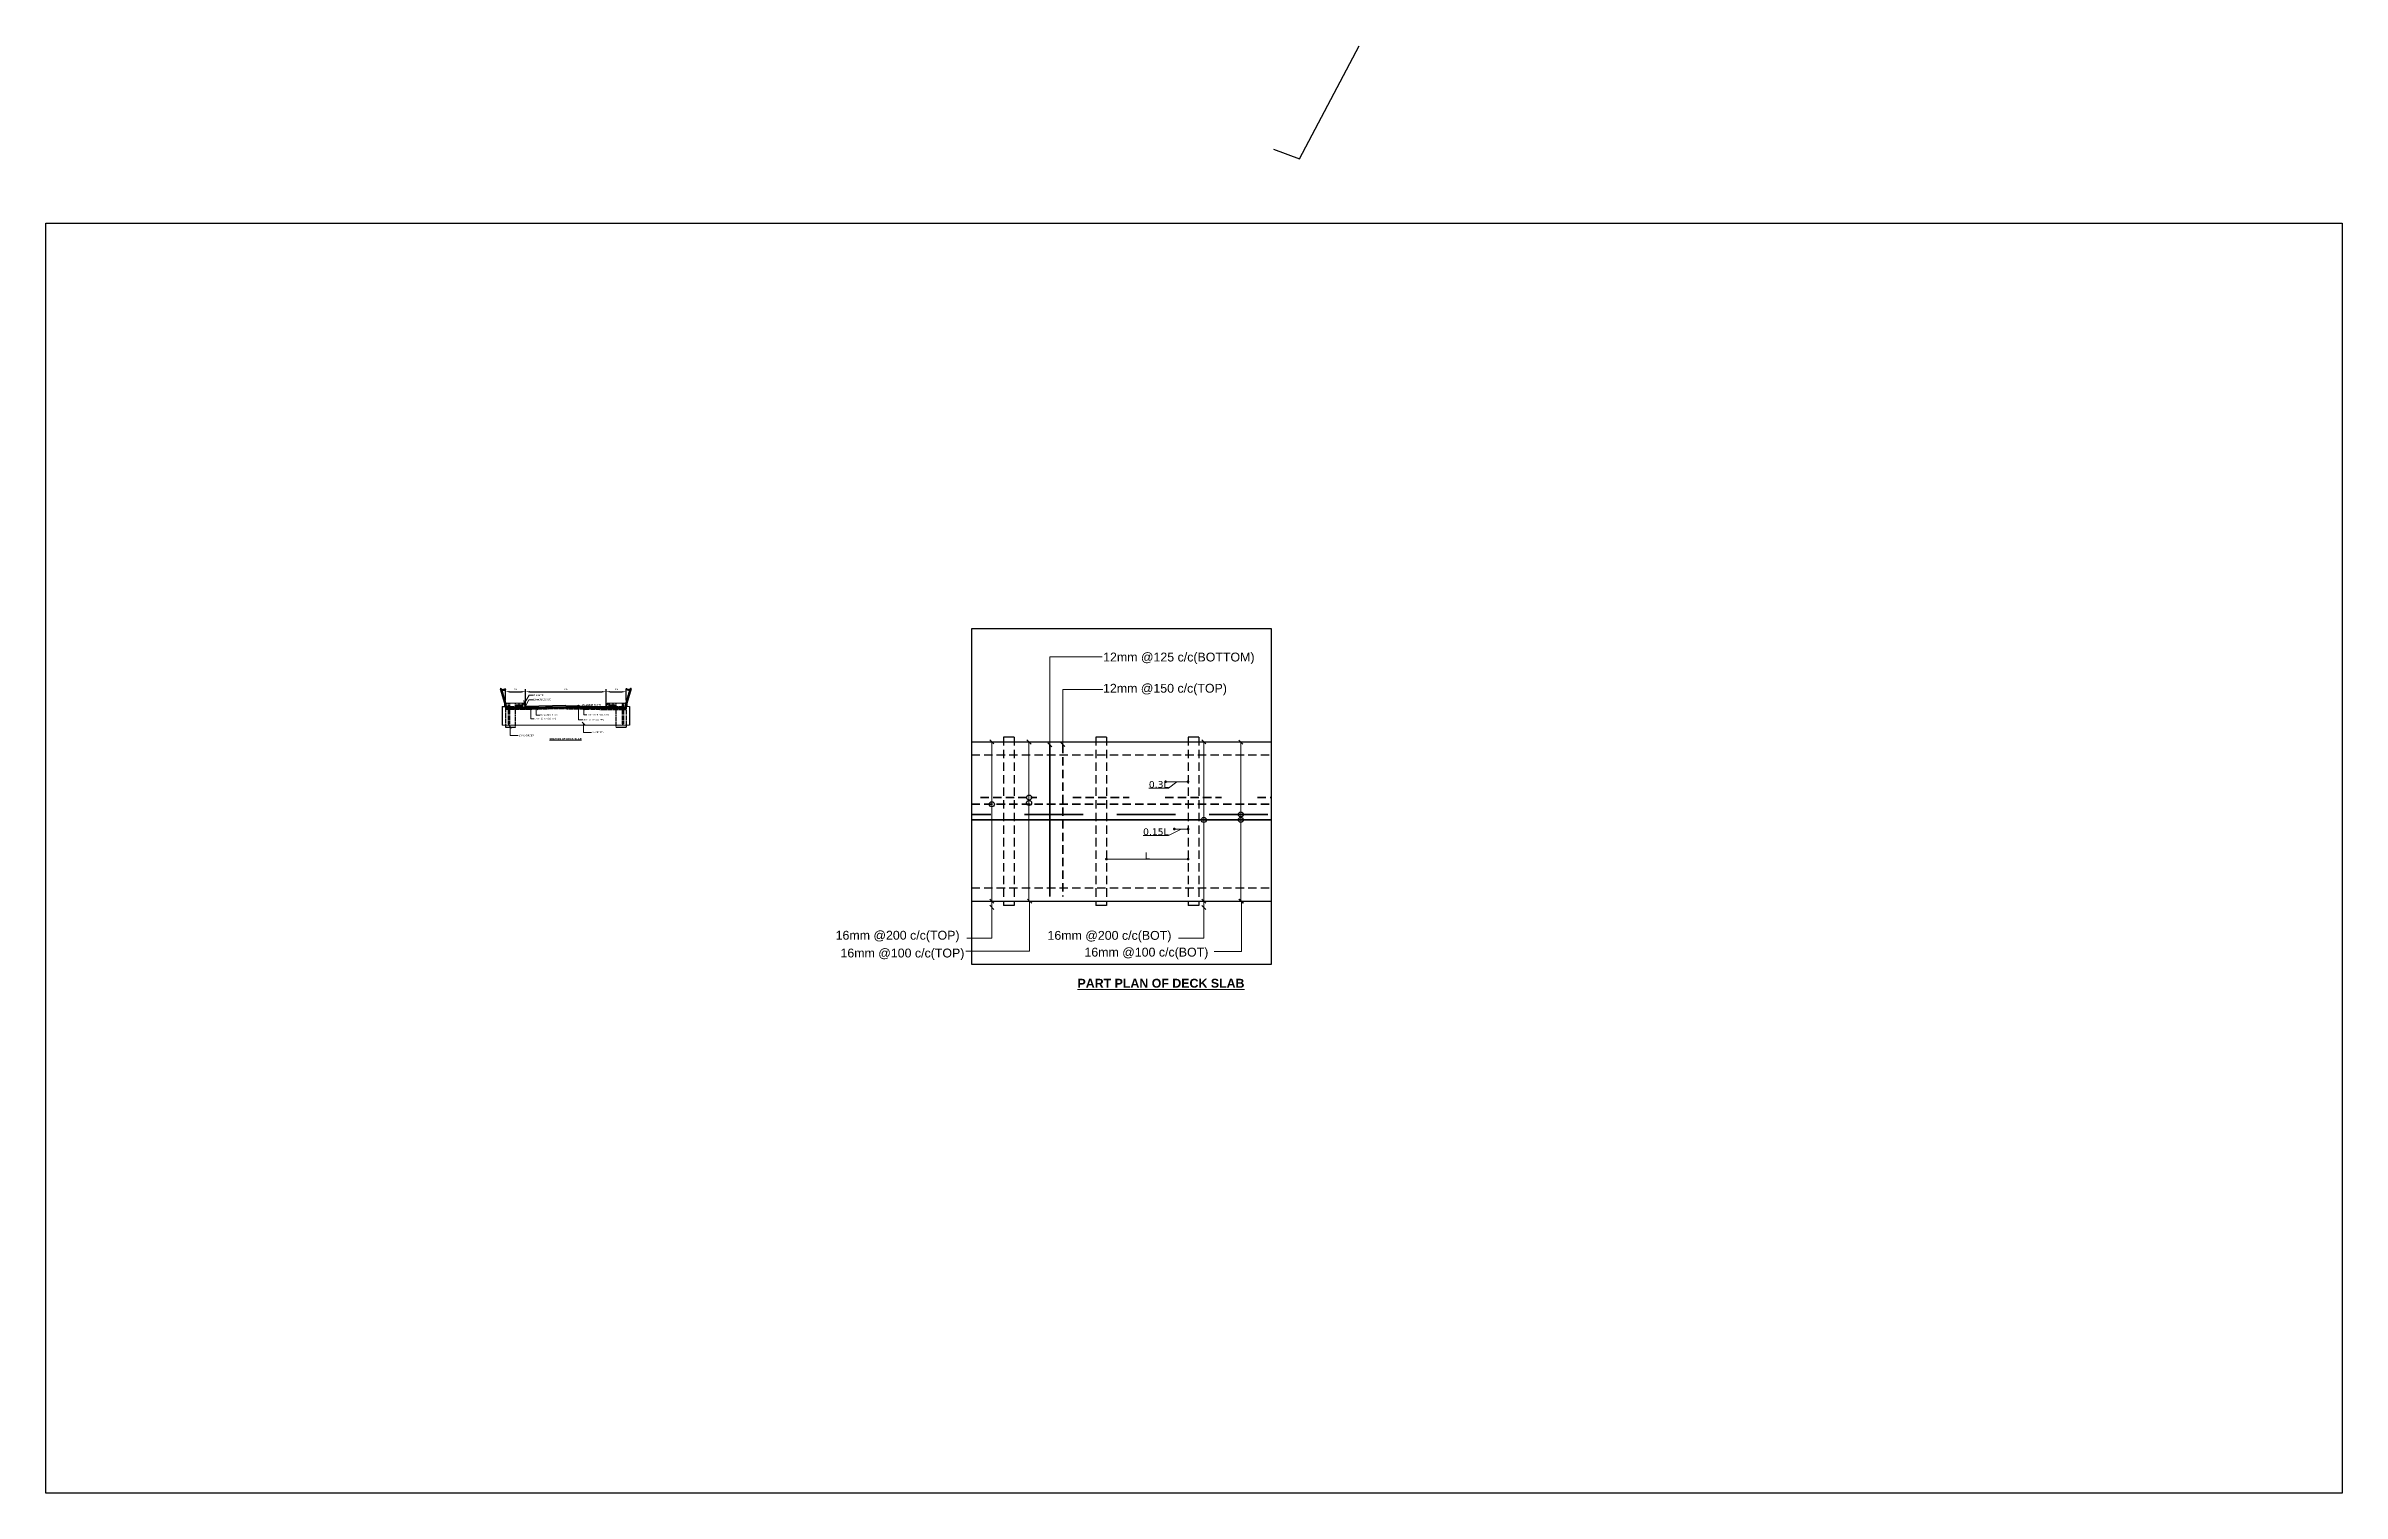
# Model space of a CAD drawing. Header units: millimetres. Extents: x 1231188 to 3899118, y -5478610 to -489530.
# Drawn here: x 3306625 to 3477769, y -3358281 to -3250489 of the extents above; entities that cross this region are included whole.
import ezdxf

# ---------------------------------------------------------------- set-up
doc = ezdxf.new("R2010")
doc.units = ezdxf.units.MM
doc.header["$LTSCALE"] = 25
doc.header["$MEASUREMENT"] = 0
doc.header["$PDMODE"] = 3
doc.linetypes.add('DASHED2', pattern=[0.375, 0.25, -0.125])
doc.linetypes.add('HIDDEN', pattern=[0.375, 0.25, -0.125])
doc.layers.get('0').update_dxf_attribs({"lineweight": 13})
doc.layers.get('Defpoints').update_dxf_attribs({"color": 230, "lineweight": 9})
for name, color, linetype, lineweight in [('DIM', 8, 'Continuous', 13), ('HAJ', 191, 'Continuous', 15), ('Outline', 191, 'Continuous', 40), ('Steel', 32, 'Continuous', 30), ('text', 7, 'Continuous', 18)]:
    doc.layers.add(name, color=color, linetype=linetype, lineweight=lineweight)
doc.styles.add('ARIAL', font='arial.ttf', dxfattribs={"height": 400})
doc.styles.get("Standard").update_dxf_attribs({"font": 'swissl.ttf'})
doc.styles.add('swis lt cn bt', font='verdana.ttf')
doc.dimstyles.new('dim-50', dxfattribs={"dimtxt": 200, "dimasz": 200, "dimexe": 20, "dimexo": 20, "dimgap": 0.09, "dimtad": 0, "dimdec": 0, "dimzin": 0, "dimdsep": 46, "dimtxsty": 'Standard', "dimcen": 0.09, "dimclrd": 5, "dimclrt": 5, "dimazin": 0, "dimtfac": 1, "dimtdec": 0, "dimtofl": 0, "dimtmove": 0, "dimatfit": 3, "dimfxl": 1, "dimtolj": 1, "dimtzin": 0, "dimarcsym": 0})
doc.dimstyles.new('meter', dxfattribs={"dimtxt": 150, "dimasz": 5, "dimexe": 3, "dimexo": 4, "dimgap": 1, "dimtad": 1, "dimdec": 0, "dimzin": 0, "dimdsep": 46, "dimtxsty": 'swis lt cn bt', "dimblk": 'OBLIQUE', "dimcen": 3, "dimdle": 3, "dimclrd": 8, "dimclre": 8, "dimclrt": 7, "dimadec": 0, "dimazin": 0, "dimtfac": 1, "dimtdec": 0, "dimtofl": 0, "dimtmove": 1, "dimatfit": 2, "dimldrblk": 'OBLIQUE', "dimfxl": 1, "dimtolj": 1, "dimtzin": 0, "dimlwd": 9, "dimlwe": 9, "dimarcsym": 0})

# ---------------------------------------------------------------- blocks, each defined once
blk = doc.blocks.new('R_275')
at = {"layer": 'Outline'}
for p, q in [((6871, 1142), (7118, 1142)), ((6871, 1092), (6871, 1142)), ((6871, 1136), (7114, 1136)), ((7118, 1092), (6871, 1092))]:
    blk.add_line(p, q, dxfattribs=at)
blk.add_circle((7146, 1117), 37.5, dxfattribs=at)
blk = doc.blocks.new('*D838')
at = {"layer": 'Defpoints', "color": 0, "lineweight": -2, "ltscale": 150, "transparency": 16777216}
for p in [(3340878, -3299437), (3342378, -3298590), (3342378, -3299537)]:
    blk.add_point(p, dxfattribs=at)
at = {"layer": 'DIM', "color": 0, "lineweight": -2, "ltscale": 150, "transparency": 16777216}
for p, q in [((3340878, -3299237), (3340878, -3298390)), ((3342378, -3299337), (3342378, -3298390))]:
    blk.add_line(p, q, dxfattribs=at)
at = {"layer": 'DIM', "color": 5, "lineweight": -2, "ltscale": 150, "transparency": 16777216}
blk.add_line((3341178, -3298590), (3342078, -3298590), dxfattribs=at)
for points in [[(3341178, -3298540), (3341178, -3298640), (3340878, -3298590)], [(3342078, -3298540), (3342078, -3298640), (3342378, -3298590)]]:
    blk.add_solid(points, dxfattribs=at)
at = {"layer": 'DIM', "color": 2, "ltscale": 150, "transparency": 16777216, "insert": (3341628, -3298411), "char_height": 400, "attachment_point": 5, "style": 'ARIAL'}
blk.add_mtext('\\A1;{\\H0.2865x;2000}', dxfattribs=at)
blk = doc.blocks.new('*D839')
at = {"layer": 'Defpoints', "color": 0, "lineweight": -2, "ltscale": 150, "transparency": 16777216}
for p in [(3348378, -3298593), (3342378, -3299687), (3348378, -3299687)]:
    blk.add_point(p, dxfattribs=at)
at = {"layer": 'DIM', "color": 0, "lineweight": -2, "ltscale": 150, "transparency": 16777216}
for p, q in [((3342378, -3299487), (3342378, -3298393)), ((3348378, -3299487), (3348378, -3298393))]:
    blk.add_line(p, q, dxfattribs=at)
at = {"layer": 'DIM', "color": 5, "lineweight": -2, "ltscale": 150, "transparency": 16777216}
blk.add_line((3342678, -3298593), (3348078, -3298593), dxfattribs=at)
for points in [[(3342678, -3298543), (3342678, -3298643), (3342378, -3298593)], [(3348078, -3298543), (3348078, -3298643), (3348378, -3298593)]]:
    blk.add_solid(points, dxfattribs=at)
at = {"layer": 'DIM', "color": 2, "ltscale": 150, "transparency": 16777216, "insert": (3345378, -3298414), "char_height": 400, "attachment_point": 5, "style": 'ARIAL'}
blk.add_mtext('\\A1;{\\H0.2865x;7800}', dxfattribs=at)
blk = doc.blocks.new('*D840')
at = {"layer": 'Defpoints', "color": 0, "lineweight": -2, "ltscale": 150, "transparency": 16777216}
for p in [(3349878, -3298592), (3349878, -3299437), (3348378, -3299912)]:
    blk.add_point(p, dxfattribs=at)
at = {"layer": 'DIM', "color": 0, "lineweight": -2, "ltscale": 150, "transparency": 16777216}
for p, q in [((3348378, -3299712), (3348378, -3298392)), ((3349878, -3299237), (3349878, -3298392))]:
    blk.add_line(p, q, dxfattribs=at)
at = {"layer": 'DIM', "color": 5, "lineweight": -2, "ltscale": 150, "transparency": 16777216}
blk.add_line((3348678, -3298592), (3349578, -3298592), dxfattribs=at)
for points in [[(3348678, -3298542), (3348678, -3298642), (3348378, -3298592)], [(3349578, -3298542), (3349578, -3298642), (3349878, -3298592)]]:
    blk.add_solid(points, dxfattribs=at)
at = {"layer": 'DIM', "color": 2, "ltscale": 150, "transparency": 16777216, "insert": (3349128, -3298414), "char_height": 400, "attachment_point": 5, "style": 'ARIAL'}
blk.add_mtext('\\A1;{\\H0.2865x;2000}', dxfattribs=at)
blk = doc.blocks.new('_Dot')
at = {"color": 0, "lineweight": -2}
blk.add_line((-0.5, 0), (-1, 0), dxfattribs=at)
at = {"color": 0, "const_width": 0.5}
blk.add_lwpolyline([(-0.25, 0, 1), (0.25, 0, 1)], format="xyb", close=True, dxfattribs=at)
blk = doc.blocks.new('*D892')
at = {"color": 5, "linetype": 'DASHED2', "lineweight": 9, "ltscale": 100, "transparency": 16777216}
for p, q in [((3385669, -3311082), (3385669, -3311054)), ((3391757, -3311082), (3391757, -3311054))]:
    blk.add_line(p, q, dxfattribs=at)
at = {"color": 8, "lineweight": 9, "ltscale": 100, "transparency": 16777216}
blk.add_line((3385869, -3311057), (3391557, -3311057), dxfattribs=at)
at = {"layer": 'Defpoints', "color": 0, "lineweight": -2, "ltscale": 100, "transparency": 16777216}
for p in [(3391757, -3311057), (3385669, -3312213), (3391757, -3312213)]:
    blk.add_point(p, dxfattribs=at)
at = {"color": 8, "lineweight": 9, "ltscale": 100, "transparency": 16777216, "xscale": 200, "yscale": 200, "zscale": 200, "rotation": 180}
blk.add_blockref('_Dot', (3385669, -3311057), dxfattribs=at)
at = {"color": 8, "lineweight": 9, "ltscale": 100, "transparency": 16777216, "xscale": 200, "yscale": 200, "zscale": 200}
blk.add_blockref('_Dot', (3391757, -3311057), dxfattribs=at)
at = {"color": 7, "lineweight": -2, "ltscale": 100, "transparency": 16777216, "insert": (3388713, -3310806), "char_height": 200, "attachment_point": 5, "style": 'swis lt cn bt'}
blk.add_mtext('\\A1;{\\H2.5x;L}', dxfattribs=at)
blk = doc.blocks.new('*D893')
at = {"color": 8, "lineweight": 9, "ltscale": 100, "transparency": 16777216}
for p, q in [((3390305, -3309289), (3388404, -3309289)), ((3391244, -3308819), (3390305, -3309289)), ((3390930, -3308819), (3391557, -3308819))]:
    blk.add_line(p, q, dxfattribs=at)
at = {"color": 5, "linetype": 'DASHED2', "lineweight": 9, "ltscale": 100, "transparency": 16777216}
for p, q in [((3390730, -3308844), (3390730, -3308816)), ((3391757, -3308844), (3391757, -3308816))]:
    blk.add_line(p, q, dxfattribs=at)
at = {"layer": 'Defpoints', "color": 0, "lineweight": -2, "ltscale": 100, "transparency": 16777216}
for p in [(3391757, -3308819), (3390730, -3309976), (3391757, -3309976)]:
    blk.add_point(p, dxfattribs=at)
at = {"color": 8, "lineweight": 9, "ltscale": 100, "transparency": 16777216, "xscale": 200, "yscale": 200, "zscale": 200, "rotation": 180}
blk.add_blockref('_Dot', (3390730, -3308819), dxfattribs=at)
at = {"color": 8, "lineweight": 9, "ltscale": 100, "transparency": 16777216, "xscale": 200, "yscale": 200, "zscale": 200}
blk.add_blockref('_Dot', (3391757, -3308819), dxfattribs=at)
at = {"color": 7, "lineweight": -2, "ltscale": 100, "transparency": 16777216, "insert": (3389355, -3309028), "char_height": 200, "attachment_point": 5, "style": 'swis lt cn bt'}
blk.add_mtext('\\A1;{\\H2.5x;0.15L}', dxfattribs=at)
blk = doc.blocks.new('*D894')
at = {"color": 8, "lineweight": 9, "ltscale": 100, "transparency": 16777216}
for p, q in [((3390300, -3305763), (3388836, -3305763)), ((3390275, -3305294), (3391552, -3305294)), ((3390913, -3305294), (3390300, -3305763))]:
    blk.add_line(p, q, dxfattribs=at)
at = {"color": 5, "linetype": 'DASHED2', "lineweight": 9, "ltscale": 100, "transparency": 16777216}
for p, q in [((3390075, -3305319), (3390075, -3305291)), ((3391752, -3305319), (3391752, -3305291))]:
    blk.add_line(p, q, dxfattribs=at)
at = {"layer": 'Defpoints', "color": 0, "lineweight": -2, "ltscale": 100, "transparency": 16777216}
for p in [(3391752, -3305294), (3391752, -3306450), (3390075, -3306499)]:
    blk.add_point(p, dxfattribs=at)
at = {"color": 8, "lineweight": 9, "ltscale": 100, "transparency": 16777216, "xscale": 200, "yscale": 200, "zscale": 200, "rotation": 180}
blk.add_blockref('_Dot', (3390075, -3305294), dxfattribs=at)
at = {"color": 8, "lineweight": 9, "ltscale": 100, "transparency": 16777216, "xscale": 200, "yscale": 200, "zscale": 200}
blk.add_blockref('_Dot', (3391752, -3305294), dxfattribs=at)
at = {"color": 7, "lineweight": -2, "ltscale": 100, "transparency": 16777216, "insert": (3389568, -3305502), "char_height": 200, "attachment_point": 5, "style": 'swis lt cn bt'}
blk.add_mtext('\\A1;{\\H2.5x;0.3L}', dxfattribs=at)

msp = doc.modelspace()

# ---------------------------------------------------------------- hatches: boundary and pattern name
at = {"lineweight": -2, "ltscale": 100}
h = msp.add_hatch(dxfattribs=at)
h.set_pattern_fill('AR-SAND', color=4, scale=100, style=0)
h.set_pattern_definition([(37.5, (494803.01, -1846491.53), (-6.299336, 192.682377), [0, -152, 0, -170, 0, -162.5]), (7.5, (494803, -1846491.53), (176.97767, 282.214607), [0, -82, 0, -137, 0, -52.5]), (327.5, (494680.01, -1846491.53), (311.414186, 0.565905), [0, -50, 0, -180, 0, -235]), (317.5, (494680, -1846491.53), (300.61266, 87.767556), [0, -25, 0, -118, 0, -135])])
h.paths.add_polyline_path([(3342128.27623, -3299562.45752), (3341628.27623, -3299562.45752), (3341628.27623, -3299687.45752), (3342128.27623, -3299687.45752)])
h = msp.add_hatch(color=4, dxfattribs=at)
edge = h.paths.add_edge_path()
edge.add_arc((3342171.95932, -3299485.36034), 14.96019, 0, 360)
h = msp.add_hatch(color=4, dxfattribs=at)
edge = h.paths.add_edge_path()
edge.add_arc((3342172.65565, -3299576.68933), 14.96019, 0, 360)
h = msp.add_hatch(color=4, dxfattribs=at)
edge = h.paths.add_edge_path()
edge.add_arc((3342271.23743, -3299490.41662), 14.96019, 0, 360)
h = msp.add_hatch(color=4, dxfattribs=at)
edge = h.paths.add_edge_path()
edge.add_arc((3342322.25523, -3299571.86923), 14.96019, 0, 360)
h = msp.add_hatch(color=4, dxfattribs=at)
edge = h.paths.add_edge_path()
edge.add_arc((3348434.29723, -3299571.86923), 14.96019, 0, 360)
h = msp.add_hatch(color=4, dxfattribs=at)
edge = h.paths.add_edge_path()
edge.add_arc((3348485.31503, -3299490.41662), 14.96019, 0, 360)
h = msp.add_hatch(color=4, dxfattribs=at)
edge = h.paths.add_edge_path()
edge.add_arc((3348583.89681, -3299576.68933), 14.96019, 0, 360)
h = msp.add_hatch(color=4, dxfattribs=at)
edge = h.paths.add_edge_path()
edge.add_arc((3348584.59314, -3299485.36034), 14.96019, 0, 360)
h = msp.add_hatch(dxfattribs=at)
h.set_pattern_fill('AR-SAND', color=4, scale=100, style=0)
h.set_pattern_definition([(142.5, (6195953.54, -1846491.53), (6.299336, 192.682377), [0, -152, 0, -170, 0, -162.5]), (172.5, (6195953.54, -1846491.53), (-176.97767, 282.214607), [0, -82, 0, -137, 0, -52.5]), (212.5, (6196076.54, -1846491.53), (-311.414186, 0.565905), [0, -50, 0, -180, 0, -235]), (222.5, (6196076.54, -1846491.53), (-300.61266, 87.767556), [0, -25, 0, -118, 0, -135])])
h.paths.add_polyline_path([(3349128.27623, -3299687.45752), (3349128.27623, -3299562.45752), (3348628.27623, -3299562.45752), (3348628.27623, -3299687.45752)])
h = msp.add_hatch(color=4, dxfattribs=at)
edge = h.paths.add_edge_path()
edge.add_arc((3340927.80144, -3299746.29092), 23.3753, 0, 360)
h = msp.add_hatch(color=4, dxfattribs=at)
edge = h.paths.add_edge_path()
edge.add_arc((3340927.80144, -3299881.21698), 23.3753, 0, 360)
h = msp.add_hatch(color=4, dxfattribs=at)
edge = h.paths.add_edge_path()
edge.add_arc((3341214.90303, -3299746.29092), 23.3753, 0, 360)
h = msp.add_hatch(color=4, dxfattribs=at)
edge = h.paths.add_edge_path()
edge.add_arc((3341214.90303, -3299881.21698), 23.3753, 0, 360)
h = msp.add_hatch(color=4, dxfattribs=at)
edge = h.paths.add_edge_path()
edge.add_arc((3341492.00531, -3299746.29092), 23.3753, 0, 360)
h = msp.add_hatch(color=4, dxfattribs=at)
edge = h.paths.add_edge_path()
edge.add_arc((3341492.00531, -3299881.21698), 23.3753, 0, 360)
h = msp.add_hatch(color=4, dxfattribs=at)
edge = h.paths.add_edge_path()
edge.add_arc((3341818.22209, -3299746.29092), 23.3753, 0, 360)
h = msp.add_hatch(color=4, dxfattribs=at)
edge = h.paths.add_edge_path()
edge.add_arc((3341818.22209, -3299881.21698), 23.3753, 0, 360)
h = msp.add_hatch(color=4, dxfattribs=at)
edge = h.paths.add_edge_path()
edge.add_arc((3342172.61851, -3299832.39384), 14.96019, 0, 360)
h = msp.add_hatch(color=4, dxfattribs=at)
edge = h.paths.add_edge_path()
edge.add_arc((3342172.65565, -3299695.66483), 14.96019, 0, 360)
h = msp.add_hatch(color=4, dxfattribs=at)
edge = h.paths.add_edge_path()
edge.add_arc((3342324.03783, -3299696.55965), 14.96019, 0, 360)
h = msp.add_hatch(color=4, dxfattribs=at)
edge = h.paths.add_edge_path()
edge.add_arc((3342325.30051, -3299835.401), 14.96019, 0, 360)
h = msp.add_hatch(color=4, dxfattribs=at)
edge = h.paths.add_edge_path()
edge.add_arc((3342671.83936, -3299746.29092), 23.3753, 0, 360)
h = msp.add_hatch(color=4, dxfattribs=at)
edge = h.paths.add_edge_path()
edge.add_arc((3342678.04134, -3299864.24186), 23.3753, 0, 360)
h = msp.add_hatch(color=4, dxfattribs=at)
edge = h.paths.add_edge_path()
edge.add_arc((3342953.28674, -3299732.40612), 23.3753, 0, 360)
h = msp.add_hatch(color=4, dxfattribs=at)
edge = h.paths.add_edge_path()
edge.add_arc((3343047.31917, -3299855.0574), 23.3753, 0, 360)
h = msp.add_hatch(color=4, dxfattribs=at)
edge = h.paths.add_edge_path()
edge.add_arc((3343289.10359, -3299726.65793), 23.3753, 0, 360)
h = msp.add_hatch(color=4, dxfattribs=at)
edge = h.paths.add_edge_path()
edge.add_arc((3343490.60298, -3299847.38982), 23.3753, 0, 360)
h = msp.add_hatch(color=4, dxfattribs=at)
edge = h.paths.add_edge_path()
edge.add_arc((3343843.21531, -3299711.77851), 23.3753, 0, 360)
h = msp.add_hatch(color=4, dxfattribs=at)
edge = h.paths.add_edge_path()
edge.add_arc((3344172.12456, -3299838.11555), 23.3753, 0, 360)
h = msp.add_hatch(color=4, dxfattribs=at)
edge = h.paths.add_edge_path()
edge.add_arc((3344389.17533, -3299706.45944), 23.3753, 0, 360)
h = msp.add_hatch(color=4, dxfattribs=at)
edge = h.paths.add_edge_path()
edge.add_arc((3344720.24785, -3299825.63453), 23.3753, 0, 360)
h = msp.add_hatch(color=4, dxfattribs=at)
edge = h.paths.add_edge_path()
edge.add_arc((3345043.25222, -3299686.83976), 23.3753, 0, 360)
h = msp.add_hatch(color=4, dxfattribs=at)
edge = h.paths.add_edge_path()
edge.add_arc((3345312.09138, -3299815.17935), 23.3753, 0, 360)
h = msp.add_hatch(color=4, dxfattribs=at)
edge = h.paths.add_edge_path()
edge.add_arc((3345636.42342, -3299689.44774), 23.3753, 0, 360)
h = msp.add_hatch(color=4, dxfattribs=at)
edge = h.paths.add_edge_path()
edge.add_arc((3346006.07263, -3299819.30088), 23.3753, 0, 360)
h = msp.add_hatch(color=4, dxfattribs=at)
edge = h.paths.add_edge_path()
edge.add_arc((3346338.14787, -3299702.44769), 23.3753, 0, 360)
h = msp.add_hatch(color=4, dxfattribs=at)
edge = h.paths.add_edge_path()
edge.add_arc((3346703.78621, -3299833.91418), 23.3753, 0, 360)
h = msp.add_hatch(color=4, dxfattribs=at)
edge = h.paths.add_edge_path()
edge.add_arc((3347052.50838, -3299719.36625), 23.3753, 0, 360)
h = msp.add_hatch(color=4, dxfattribs=at)
edge = h.paths.add_edge_path()
edge.add_arc((3347400.14427, -3299721.4819), 23.3753, 0, 360)
h = msp.add_hatch(color=4, dxfattribs=at)
edge = h.paths.add_edge_path()
edge.add_arc((3347551.63787, -3299852.44943), 23.3753, 0, 360)
h = msp.add_hatch(color=4, dxfattribs=at)
edge = h.paths.add_edge_path()
edge.add_arc((3347773.22871, -3299735.03073), 23.3753, 0, 360)
h = msp.add_hatch(color=4, dxfattribs=at)
edge = h.paths.add_edge_path()
edge.add_arc((3348049.0776, -3299863.73956), 23.3753, 0, 360)
h = msp.add_hatch(color=4, dxfattribs=at)
edge = h.paths.add_edge_path()
edge.add_arc((3348166.65528, -3299737.28609), 23.3753, 0, 360)
h = msp.add_hatch(color=4, dxfattribs=at)
edge = h.paths.add_edge_path()
edge.add_arc((3348432.51463, -3299696.55965), 14.96019, 0, 360)
h = msp.add_hatch(color=4, dxfattribs=at)
edge = h.paths.add_edge_path()
edge.add_arc((3348487.72849, -3299739.54478), 23.3753, 0, 360)
h = msp.add_hatch(color=4, dxfattribs=at)
edge = h.paths.add_edge_path()
edge.add_arc((3348583.89681, -3299695.66483), 14.96019, 0, 360)
h = msp.add_hatch(color=4, dxfattribs=at)
edge = h.paths.add_edge_path()
edge.add_arc((3348755.81562, -3299868.73928), 23.3753, 0, 360)
h = msp.add_hatch(color=4, dxfattribs=at)
edge = h.paths.add_edge_path()
edge.add_arc((3348921.36581, -3299743.24718), 23.3753, 0, 360)
h = msp.add_hatch(color=4, dxfattribs=at)
edge = h.paths.add_edge_path()
edge.add_arc((3349104.87203, -3299872.7211), 23.3753, 0, 360)
h = msp.add_hatch(color=4, dxfattribs=at)
edge = h.paths.add_edge_path()
edge.add_arc((3349315.73938, -3299743.35362), 23.3753, 0, 360)
h = msp.add_hatch(color=4, dxfattribs=at)
edge = h.paths.add_edge_path()
edge.add_arc((3349562.07315, -3299869.86697), 23.3753, 0, 360)
h = msp.add_hatch(color=4, dxfattribs=at)
edge = h.paths.add_edge_path()
edge.add_arc((3349722.18268, -3299746.86973), 23.3753, 0, 360)
at = {"layer": 'Steel'}
for points in [[(3340860.25672, -3299502.3916), (3340872.25672, -3299502.3916), (3340872.25672, -3299522.3916), (3340860.25672, -3299522.3916)], [(3340860.25672, -3299602.3916), (3340872.25672, -3299602.3916), (3340872.25672, -3299622.3916), (3340860.25672, -3299622.3916)], [(3349895.95533, -3299490.64606), (3349883.95537, -3299490.67725), (3349884.00736, -3299510.67719), (3349896.00732, -3299510.64599)], [(3349896.21531, -3299590.64572), (3349884.21535, -3299590.67692), (3349884.26734, -3299610.67685), (3349896.2673, -3299610.64565)]]:
    msp.add_hatch(color=256, dxfattribs=at).paths.add_polyline_path(points)

# ---------------------------------------------------------------- linework, layer by layer
at = {"color": 4, "ltscale": 100}
for p, q in [((3342278.27623, -3299437.45752), (3340878.27623, -3299437.45752)), ((3340878.27623, -3299437.45752), (3340878.27623, -3299687.45752)), ((3342128.27623, -3299562.45752), (3341628.27623, -3299562.45752)), ((3342128.27623, -3299437.45752), (3342128.27623, -3299687.45752)), ((3342378.27623, -3299537.45752), (3342378.27623, -3299687.45752)), ((3348378.27623, -3299537.45752), (3348378.27623, -3299687.45752)), ((3348378.27623, -3299537.45752), (3348378.27623, -3299687.45752)), ((3348478.27623, -3299437.45752), (3349882.07195, -3299437.45752)), ((3348478.27623, -3299437.45752), (3349878.27623, -3299437.45752)), ((3348628.27623, -3299437.45752), (3348628.27623, -3299687.45752)), ((3348628.27623, -3299562.45752), (3349128.27623, -3299562.45752)), ((3350132.07195, -3301087.45752), (3340628.27623, -3301087.45752)), ((3341628.27623, -3299687.45752), (3342128.27623, -3299687.45752)), ((3342128.27623, -3299687.45752), (3341628.27623, -3299687.45752)), ((3348378.27623, -3299687.45752), (3349132.07195, -3299687.45752))]:
    msp.add_line(p, q, dxfattribs=at)
at = {"color": 0, "linetype": 'DASHED2', "lineweight": -2, "ltscale": 10}
for p, q in [((3341078.27623, -3299437.45752), (3341078.27623, -3300989.61578)), ((3341178.27623, -3299437.45752), (3341178.27623, -3300986.70036)), ((3341628.27623, -3299687.45752), (3341628.27623, -3299437.45752)), ((3349128.27623, -3299687.45752), (3349128.27623, -3299437.45752)), ((3349132.07195, -3299687.45752), (3349132.07195, -3299437.45752)), ((3349582.07195, -3299437.45752), (3349582.07195, -3300989.61578)), ((3349682.07195, -3299437.45752), (3349682.07195, -3300986.70036)), ((3349882.07195, -3299437.45752), (3349882.07195, -3301237.45752)), ((3340628.27623, -3299687.45752), (3341628.27623, -3299687.45752)), ((3340878.27623, -3299687.45752), (3340878.27623, -3301237.45752)), ((3342378.27623, -3299912.45752), (3340878.27623, -3299912.45752)), ((3341628.27623, -3301237.45752), (3341628.27623, -3299687.45752)), ((3345378.27623, -3299852.45752), (3342378.27623, -3299912.45752)), ((3345378.27623, -3299852.45752), (3348378.27623, -3299912.45752)), ((3348378.27623, -3299912.45752), (3349882.07195, -3299912.45752)), ((3349132.07195, -3301237.45752), (3349132.07195, -3299687.45752)), ((3349132.07195, -3299687.45752), (3349882.07195, -3299687.45752))]:
    msp.add_line(p, q, dxfattribs=at)
at = {"color": 4, "lineweight": -2, "ltscale": 100}
for p, q in [((3341876.27746, -3299438.36372), (3341876.27746, -3299562.21254)), ((3348880.275, -3299438.36372), (3348880.275, -3299562.21254)), ((3340628.27623, -3299687.45752), (3340628.27623, -3301087.45752)), ((3340628.27623, -3299687.45752), (3340878.27623, -3299687.45752)), ((3350132.07195, -3299687.45752), (3350132.07195, -3301087.45752))]:
    msp.add_line(p, q, dxfattribs=at)
at = {"color": 6, "lineweight": -2, "ltscale": 100}
for p, q in [((3345378.27623, -3299627.45752), (3342378.27623, -3299687.45752)), ((3345378.27623, -3299627.45752), (3348378.27623, -3299687.45752)), ((3345378.27623, -3299627.45752), (3348378.27623, -3299687.45752)), ((3340878.27623, -3301237.45752), (3341628.27623, -3301237.45752)), ((3342378.27623, -3299687.45752), (3342378.27623, -3299912.45752)), ((3348378.27623, -3299687.45752), (3348374.52727, -3299912.39503)), ((3348378.27623, -3299687.45752), (3348378.27623, -3299912.45752)), ((3349132.07195, -3301237.45752), (3349882.07195, -3301237.45752)), ((3375612.7997, -3302313.19567), (3397963.45953, -3302313.19567)), ((3375612.7997, -3314193.19567), (3397963.45953, -3314193.19567))]:
    msp.add_line(p, q, dxfattribs=at)
at = {"color": 2, "lineweight": 35, "ltscale": 100}
for p, q in [((3349582.07195, -3299469.61578), (3349682.07195, -3299469.61578)), ((3341078.27623, -3300989.61578), (3341178.27623, -3300989.61578)), ((3349582.07195, -3300989.61578), (3349682.07195, -3300989.61578))]:
    msp.add_line(p, q, dxfattribs=at)
at = {"color": 3, "lineweight": 35, "ltscale": 100}
for p, q in [((3340923.67917, -3299852.93745), (3342378.27623, -3299852.93745)), ((3342378.27623, -3299767.43884), (3340927.80144, -3299746.29092)), ((3345378.27623, -3299707.43884), (3342378.27623, -3299767.43884)), ((3345378.27623, -3299790.0524), (3342378.27623, -3299850.0524)), ((3345379.87522, -3299707.40686), (3348379.87522, -3299767.40686)), ((3345381.52683, -3299789.98739), (3348381.52683, -3299849.98739)), ((3348379.87522, -3299767.40686), (3349843.76193, -3299767.40686)), ((3348381.52683, -3299849.98739), (3349840.0296, -3299849.98739))]:
    msp.add_line(p, q, dxfattribs=at)
at = {"color": 1, "ltscale": 100}
msp.add_line((3349882.07195, -3299687.45752), (3350132.07195, -3299687.45752), dxfattribs=at)
at = {"color": 2, "lineweight": -2, "ltscale": 100}
msp.add_line((3375612.7997, -3302313.19567), (3397963.45953, -3302313.19567), dxfattribs=at)
at = {"color": 6, "linetype": 'DASHED2', "lineweight": -2, "ltscale": 100}
for p, q in [((3377996.19808, -3301983.19567), (3377996.19808, -3314523.19567)), ((3378788.19808, -3301983.19567), (3378788.19808, -3314523.19567)), ((3384876.69808, -3301983.19567), (3384876.69808, -3314523.19567)), ((3385668.69808, -3301983.19567), (3385668.69808, -3314523.19567)), ((3391757.19808, -3301983.19567), (3391757.19808, -3314523.19567)), ((3392549.19808, -3301983.19567), (3392549.19808, -3314523.19567)), ((3375612.7997, -3303303.19567), (3397963.45953, -3303303.19567)), ((3375612.7997, -3313203.19567), (3397963.45953, -3313203.19567))]:
    msp.add_line(p, q, dxfattribs=at)
at = {"color": 1, "lineweight": -2, "ltscale": 100}
for p, q in [((3378788.19808, -3301983.19567), (3377996.19808, -3301983.19567)), ((3385668.69808, -3301983.19567), (3384876.69808, -3301983.19567)), ((3392549.19808, -3301983.19567), (3391757.19808, -3301983.19567)), ((3378788.19808, -3314523.19567), (3377996.19808, -3314523.19567)), ((3385668.69808, -3314523.19567), (3384876.69808, -3314523.19567)), ((3392549.19808, -3314523.19567), (3391757.19808, -3314523.19567))]:
    msp.add_line(p, q, dxfattribs=at)
at = {"color": 4, "lineweight": 40, "ltscale": 100}
for p, q in [((3381443.43432, -3302531.87325), (3381443.43432, -3313836.57358)), ((3375612.7997, -3307728.73866), (3377053.81871, -3307728.73866)), ((3375612.7997, -3308130.97404), (3397963.45953, -3308130.97404)), ((3379567.99743, -3307728.73866), (3383934.31871, -3307728.73866)), ((3386448.49743, -3307728.73866), (3390814.81871, -3307728.73866)), ((3393328.99743, -3307728.73866), (3397695.31871, -3307728.73866))]:
    msp.add_line(p, q, dxfattribs=at)
at = {"color": 4, "linetype": 'HIDDEN', "lineweight": 50, "ltscale": 100}
for p, q in [((3382423.34026, -3302531.87325), (3382423.34026, -3313836.57358)), ((3376290.67423, -3306477.8944), (3380486.06928, -3306477.8944)), ((3383171.17423, -3306477.8944), (3387366.56928, -3306477.8944)), ((3390051.67423, -3306477.8944), (3394247.06928, -3306477.8944)), ((3396932.17423, -3306477.8944), (3397963.45953, -3306477.8944)), ((3375612.7997, -3306975.7389), (3397963.45953, -3306975.7389))]:
    msp.add_line(p, q, dxfattribs=at)
at = {"color": 3, "lineweight": -2, "ltscale": 100}
msp.add_line((3375612.7997, -3314193.19567), (3397963.45953, -3314193.19567), dxfattribs=at)
at = {"color": 4, "lineweight": -2, "ltscale": 100}
msp.add_lwpolyline([(3375612.7997, -3318883.71109), (3397963.45953, -3318883.71109), (3397963.45953, -3293918.67455), (3375612.7997, -3293918.67455)], close=True, dxfattribs=at)
at = {"color": 3, "lineweight": 35, "ltscale": 100}
for points in [[(3342157.64128, -3299850.81279), (3342340.30262, -3299850.81279), (3342340.30262, -3299569.69933, 0.4193620603), (3342240.30262, -3299469.69933), (3342157.64128, -3299469.69933)], [(3348598.91118, -3299850.81279), (3348416.24984, -3299850.81279), (3348416.24984, -3299569.69933, -0.4193620603), (3348516.24984, -3299469.69933), (3348598.91118, -3299469.69933)]]:
    msp.add_lwpolyline(points, format="xyb", close=True, dxfattribs=at)
at = {"color": 4, "lineweight": -2, "ltscale": 100}
for centre, radius in [((3342171.95932, -3299485.36034), 14.96019), ((3342172.65565, -3299576.68933), 14.96019), ((3342271.58876, -3299489.48201), 45.5425), ((3342271.23743, -3299490.41662), 14.96019), ((3342322.25523, -3299571.86923), 14.96019), ((3346322.91216, -3299709.01087), 104.57793), ((3348434.29723, -3299571.86923), 14.96019), ((3348484.9637, -3299489.48201), 45.5425), ((3348485.31503, -3299490.41662), 14.96019), ((3348583.89681, -3299576.68933), 14.96019), ((3348584.59314, -3299485.36034), 14.96019), ((3340927.80144, -3299746.29092), 23.3753), ((3340927.80144, -3299881.21698), 23.3753), ((3341214.90303, -3299746.29092), 23.3753), ((3341214.90303, -3299881.21698), 23.3753), ((3341492.00531, -3299746.29092), 23.3753), ((3341492.00531, -3299881.21698), 23.3753), ((3341818.22209, -3299746.29092), 23.3753), ((3341818.22209, -3299881.21698), 23.3753), ((3342172.61851, -3299832.39384), 14.96019), ((3342172.65565, -3299695.66483), 14.96019), ((3342324.03783, -3299696.55965), 14.96019), ((3342325.30051, -3299835.401), 14.96019), ((3342671.83936, -3299746.29092), 23.3753), ((3346714.55612, -3299825.21207), 104.57793), ((3348432.51463, -3299696.55965), 14.96019), ((3348583.89681, -3299695.66483), 14.96019), ((3379905.80159, -3306473.97668), 187.00729), ((3377131.31445, -3306975.7389), 187.00729), ((3379905.80159, -3306876.21207), 187.00729), ((3392927.61061, -3308138.83405), 187.00729), ((3395697.80159, -3307734.01661), 187.00729), ((3395697.80159, -3308136.252), 187.00729)]:
    msp.add_circle(centre, radius, dxfattribs=at)
at = {"color": 4, "ltscale": 100}
for centre, start, end in [((3342248.64335, -3299567.0904), 12.8760564935, 77.1239435065), ((3348507.90912, -3299567.0904), 102.8760564675, 167.1239435325)]:
    msp.add_arc(centre, 132.97666, start, end, dxfattribs=at)
at = {"layer": 'Defpoints', "color": 5, "lineweight": -2, "ltscale": 100}
msp.add_lwpolyline([(3398132.25, -3258183.75), (3400053.75, -3258891.25), (3404507.25, -3250488.75)], dxfattribs=at)
at = {"layer": 'Defpoints', "lineweight": -2, "ltscale": 100}
msp.add_lwpolyline([(3306625.3838, -3263687.17043), (3477768.8838, -3263687.17043), (3477768.8838, -3358280.67043), (3306625.3838, -3358280.67043)], close=True, dxfattribs=at)
at = {"layer": 'Outline'}
for points in [[(3340878.25672, -3299687.3916), (3340828.25672, -3299687.3916), (3340828.25672, -3299444.6368), (3340510.98292, -3298372.85152), (3340558.92638, -3298358.65912)], [(3340558.92638, -3298358.65912), (3340878.25672, -3299437.3916), (3340878.25672, -3299687.3916)], [(3350194.31116, -3298346.13403), (3349877.7864, -3299425.69307), (3349878.43635, -3299675.69223)], [(3349878.43635, -3299675.69223), (3349928.43618, -3299675.56224), (3349927.80507, -3299432.80826), (3350242.29136, -3298360.20174), (3350194.31116, -3298346.13403)]]:
    msp.add_lwpolyline(points, dxfattribs=at)
for centre in [(3340592.15684, -3298426.8808), (3340670.21504, -3298690.56986), (3340726.98464, -3298882.34372), (3340783.75424, -3299074.11757), (3349971.34412, -3299062.17458), (3350027.61495, -3298870.25378), (3350083.88579, -3298678.33298), (3350161.25818, -3298414.44188)]:
    msp.add_circle(centre, 12.5, dxfattribs=at)
at = {"layer": 'Steel'}
for points in [[(3340553.17317, -3298360.36221), (3340872.25672, -3299438.26103), (3340872.25672, -3299687.3916)], [(3350200.06879, -3298347.82216), (3349883.78864, -3299426.54689), (3349884.43633, -3299675.67663)]]:
    msp.add_lwpolyline(points, dxfattribs=at)
for points in [[(3340828.58198, -3299269.58494), (3340834.33519, -3299267.88186), (3340862.71999, -3299363.76878), (3340856.96678, -3299365.47187)], [(3340845.20018, -3299504.3916), (3340945.20018, -3299504.3916), (3340945.20018, -3299520.3916), (3340845.20018, -3299520.3916)], [(3340845.20018, -3299604.3916), (3340945.20018, -3299604.3916), (3340945.20018, -3299620.3916), (3340845.20018, -3299620.3916)], [(3340860.25672, -3299502.3916), (3340872.25672, -3299502.3916), (3340872.25672, -3299522.3916), (3340860.25672, -3299522.3916)], [(3349911.01701, -3299492.6069), (3349811.01735, -3299492.86689), (3349811.05895, -3299508.86683), (3349911.05861, -3299508.60685)], [(3349911.27699, -3299592.60657), (3349811.27733, -3299592.86655), (3349811.31893, -3299608.86649), (3349911.31859, -3299608.60651)], [(3349895.95533, -3299490.64606), (3349883.95537, -3299490.67725), (3349884.00736, -3299510.67719), (3349896.00732, -3299510.64599)]]:
    msp.add_lwpolyline(points, close=True, dxfattribs=at)
at = {"layer": 'text'}
msp.add_line((3340878.25672, -3299437.3916), (3340828.25672, -3299451.584), dxfattribs=at)

# ---------------------------------------------------------------- block references
at = {"layer": 'Outline', "rotation": 16.49000000614545}
msp.add_blockref('R_275', (3334327.65284, -3301516.94171), dxfattribs=at)
at = {"layer": 'Outline', "xscale": -1, "rotation": 343.658958055418}
msp.add_blockref('R_275', (3356433.77457, -3301488.20586), dxfattribs=at)

# ---------------------------------------------------------------- texts
at = {"layer": 'HAJ', "color": 0, "ltscale": 15, "attachment_point": 9}
for s, insert, char_height, width in [('{\\fArial|b0|i0|c0|p34;12mm @125 c/c(BOTTOM)}', (3396708.70901, -3296536.63553), 660, 15841.0594411), ('{\\fArial|b0|i0|c0|p34;12mm @150 c/c(TOP)}', (3394651.69945, -3298862.95284), 660, 10954.8513478), ('{\\fSwis721 Lt BT|b1|i0|c0|p34;\\LSECTION OF DECK SLAB}', (3346549.3838, -3302172.67043), 140, 11618.7817325), ('{\\fArial|b0|i0|c0|p34;16mm @200 c/c(TOP)}', (3374721.17938, -3317259.64743), 660, 10954.8513478), ('{\\fArial|b0|i0|c0|p34;16mm @200 c/c(BOT)}', (3390513.17938, -3317268.84309), 660, 10954.8513478), ('{\\fArial|b0|i0|c0|p34;16mm @100 c/c(TOP)}', (3375082.21246, -3318584.08862), 660, 10954.8513478), ('{\\fArial|b0|i0|c0|p34;16mm @100 c/c(BOT)}', (3393265.71246, -3318517.28428), 660, 10954.8513478), ('{\\fArial|b1|i0|c0|p34;\\LPART PLAN OF DECK SLAB}', (3395960.21246, -3320643.78428), 660, 18321.6629605)]:
    msp.add_mtext(s, dxfattribs=dict(at, insert=insert, char_height=char_height, width=width))
at = {"layer": 'text', "color": 7, "char_height": 114.610043, "width": 422863.3046001, "attachment_point": 1}
for s, insert in [('{\\fArial|b0|i0|c0|p34;12mm%%C@125 C/C }', (3342941.02236, -3299113.43804)), ('{\\fArial|b0|i0|c0|p34;8-10mm%%C }', (3343002.89825, -3298784.48508)), ('{\\fArial|b0|i0|c0|p34;2% LINEAR SLOPE}', (3346562.22324, -3299510.17918)), ('{\\fArial|b0|i0|c0|p34;12mm @150 c/c(TOP)}', (3343026.56638, -3300539.05513)), ('{\\fArial|b0|i0|c0|p34;12mm%%C@125 C/C }', (3343434.64659, -3300266.76753)), ('{\\fArial|b0|i0|c0|p34;16mm @100 c/c(TOP)}', (3346602.36857, -3300617.1875)), ('{\\fArial|b0|i0|c0|p34;16mm @100 c/c(BOT)}', (3346951.74459, -3300245.72453)), ('{\\fArial|b0|i0|c0|p34;LONG GIRDER }', (3341876.89195, -3301790.96103)), ('{\\fArial|b0|i0|c0|p34;X- GIRDER }', (3347361.77338, -3301553.83805))]:
    msp.add_mtext(s, dxfattribs=dict(at, insert=insert))

# ---------------------------------------------------------------- dimensions: what is measured, and where the dimension line sits
at = {"color": 4, "lineweight": -2, "ltscale": 100}
for base, p1, p2, text, picture, middle in [((3391751.97574, -3305293.52589), (3390074.71237, -3306499.23015), (3391751.97574, -3306450.03997), '{\\H2.5x;0.3L}', '*D894', (3390298.91134, -3305763.08011)), ((3391757.19808, -3308819.48715), (3390730.38914, -3309976.00123), (3391757.19808, -3309976.00123), '{\\H2.5x;0.15L}', '*D893', (3390304.13367, -3309289.04136))]:
    dim = msp.add_linear_dim(base=base, p1=p1, p2=p2, text=text, dimstyle='meter', override={"dimtxt": 200, "dimasz": 200, "dimpost": '', "dimblk": 'Dot', "dimclre": 5, "dimfxl": 25, "dimfxlon": 1}, dxfattribs=at)
    dim.commit()
    dim.dimension.update_dxf_attribs({"geometry": picture, "text_midpoint": middle, "dimtype": 160})
dim = msp.add_linear_dim(base=(3391757.19808, -3311056.68158), p1=(3385668.69808, -3312213.19567), p2=(3391757.19808, -3312213.19567), text='{\\H2.5x;L}', dimstyle='meter', override={"dimtxt": 200, "dimasz": 200, "dimpost": '', "dimblk": 'Dot', "dimclre": 5, "dimfxl": 25, "dimfxlon": 1}, dxfattribs=at)
dim.commit()
dim.dimension.update_dxf_attribs({"geometry": '*D892', "text_midpoint": (3388712.94808, -3310805.68158)})
at = {"layer": 'DIM', "ltscale": 150}
for base, p1, p2, text, picture, middle in [((3342378.27623, -3298589.59624), (3340878.27623, -3299437.45752), (3342378.27623, -3299537.45752), '{\\H0.2865x;2000}', '*D838', (3341628.27623, -3298411.08457)), ((3348378.27623, -3298592.73476), (3342378.27623, -3299687.45752), (3348378.27623, -3299687.45752), '{\\H0.2865x;7800}', '*D839', (3345378.27623, -3298414.22309)), ((3349878.27623, -3298592.42264), (3348378.27623, -3299912.45752), (3349878.27623, -3299437.45752), '{\\H0.2865x;2000}', '*D840', (3349128.27623, -3298413.91098))]:
    dim = msp.add_linear_dim(base=base, p1=p1, p2=p2, text=text, dimstyle='dim-50', override={"dimtxt": 300, "dimasz": 300, "dimexe": 200, "dimexo": 200, "dimgap": 120, "dimtad": 1, "dimtxsty": 'ARIAL', "dimclrt": 2}, dxfattribs=at)
    dim.commit()
    dim.dimension.update_dxf_attribs({"geometry": picture, "text_midpoint": middle})

# ---------------------------------------------------------------- leaders
at = {"color": 4, "lineweight": -2, "ltscale": 100}
for points, override in [([(3381452.80971, -3302539.27643), (3381452.80971, -3295984.79578), (3385349.46685, -3295984.79578)], {"dimtxt": 200, "dimasz": 300, "dimgap": 1, "dimtad": 0, "dimpost": '', "dimclre": 5, "dimfxl": 25, "dimfxlon": 1}), ([(3342295.04116, -3299452.39822), (3342653.55837, -3298847.62439), (3342958.23533, -3298847.62439)], {"dimtxt": 200, "dimasz": 300, "dimgap": 1, "dimtad": 0, "dimpost": '', "dimclre": 5, "dimfxl": 25, "dimfxlon": 1}), ([(3342342.8838, -3299708.17043), (3342617.4049, -3299185.17071), (3342940.3838, -3299185.67043)], {"dimtxt": 200, "dimasz": 300, "dimgap": 1, "dimtad": 0, "dimpost": '', "dimclre": 5, "dimfxl": 25, "dimfxlon": 1}), ([(3382425.10504, -3302520.53135), (3382425.10504, -3298413.71265), (3385396.74823, -3298413.71265)], {"dimtxt": 200, "dimasz": 300, "dimgap": 1, "dimtad": 0, "dimpost": '', "dimclre": 5, "dimfxl": 25, "dimfxlon": 1}), ([(3341227.32556, -3301193.91599), (3341227.32556, -3301862.98435), (3341835.61177, -3301862.98435)], {"dimtxt": 200, "dimasz": 200, "dimgap": 1, "dimtad": 0, "dimpost": '', "dimclre": 5, "dimfxl": 25, "dimfxlon": 1}), ([(3342772.25567, -3299767.40134), (3342772.25567, -3300607.40843), (3343021.01095, -3300607.40843)], {"dimtxt": 200, "dimasz": 200, "dimgap": 1, "dimtad": 0, "dimpost": '', "dimclre": 5, "dimfxl": 25, "dimfxlon": 1}), ([(3343177.98407, -3299836.57918), (3343177.98407, -3300340.58343), (3343428.51095, -3300342.02789)], {"dimtxt": 200, "dimasz": 200, "dimgap": 1, "dimtad": 0, "dimpost": '', "dimclre": 5, "dimfxl": 25, "dimfxlon": 1}), ([(3346321.13884, -3299714.09708), (3346321.13884, -3300681.75517), (3346589.3838, -3300682.17043)], {"dimtxt": 200, "dimasz": 200, "dimgap": 1, "dimtad": 0, "dimpost": '', "dimclre": 5, "dimfxl": 25, "dimfxlon": 1}), ([(3346684.30754, -3300953.22395), (3346684.30754, -3301622.29232), (3347292.59375, -3301622.29232)], {"dimtxt": 200, "dimasz": 200, "dimgap": 1, "dimtad": 0, "dimpost": '', "dimclre": 5, "dimfxl": 25, "dimfxlon": 1}), ([(3346713.96192, -3299849.2194), (3346713.96192, -3300311.25656), (3346940.91914, -3300311.25656)], {"dimtxt": 200, "dimasz": 200, "dimgap": 1, "dimtad": 0, "dimpost": '', "dimclre": 5, "dimfxl": 25, "dimfxlon": 1}), ([(3377131.31445, -3302326.62599), (3377131.31445, -3314193.19567)], {"dimtxt": 200, "dimasz": 300, "dimgap": 1, "dimtad": 0, "dimpost": '', "dimclre": 5, "dimfxl": 25, "dimfxlon": 1}), ([(3379898.19098, -3302336.56166), (3379898.19098, -3314183.03822)], {"dimtxt": 200, "dimasz": 300, "dimgap": 1, "dimtad": 0, "dimpost": '', "dimclre": 5, "dimfxl": 25, "dimfxlon": 1}), ([(3392920, -3302326.62599), (3392920, -3314193.19567)], {"dimtxt": 200, "dimasz": 300, "dimgap": 1, "dimtad": 0, "dimpost": '', "dimclre": 5, "dimfxl": 25, "dimfxlon": 1}), ([(3395690.19098, -3302345.75732), (3395690.19098, -3314192.23388)], {"dimtxt": 200, "dimasz": 300, "dimgap": 1, "dimtad": 0, "dimpost": '', "dimclre": 5, "dimfxl": 25, "dimfxlon": 1}), ([(3377131.31445, -3314193.19567), (3377131.31445, -3306480.47645)], {"dimtxt": 200, "dimasz": 300, "dimgap": 1, "dimtad": 0, "dimpost": '', "dimclre": 5, "dimfxl": 25, "dimfxlon": 1}), ([(3392920, -3314193.19567), (3392920, -3306480.47645)], {"dimtxt": 200, "dimasz": 300, "dimgap": 1, "dimtad": 0, "dimpost": '', "dimclre": 5, "dimfxl": 25, "dimfxlon": 1}), ([(3395690.19098, -3314193.19567), (3395690.19098, -3312213.19567)], {"dimtxt": 200, "dimasz": 300, "dimgap": 1, "dimtad": 0, "dimpost": '', "dimclre": 5, "dimfxl": 25, "dimfxlon": 1}), ([(3379947.7578, -3314188.27888), (3379947.7578, -3317922.29914), (3375189, -3317921)], {"dimtxt": 200, "dimasz": 300, "dimgap": 1, "dimtad": 0, "dimpost": '', "dimclre": 5, "dimfxl": 25, "dimfxlon": 1}), ([(3377131.31445, -3314190.86093), (3377131.31445, -3316936.16373), (3375254.00903, -3316951.51083)], {"dimtxt": 200, "dimasz": 300, "dimgap": 1, "dimtad": 0, "dimpost": '', "dimclre": 5, "dimfxl": 25, "dimfxlon": 1}), ([(3377127.27016, -3314651.21089), (3377127.27016, -3316936.16373)], {"dimtxt": 200, "dimasz": 300, "dimgap": 1, "dimtad": 0, "dimpost": '', "dimclre": 5, "dimfxl": 25, "dimfxlon": 1}), ([(3392923.31445, -3314200.0566), (3392923.31445, -3316945.35939), (3391046.00903, -3316960.7065)], {"dimtxt": 200, "dimasz": 300, "dimgap": 1, "dimtad": 0, "dimpost": '', "dimclre": 5, "dimfxl": 25, "dimfxlon": 1}), ([(3392919.27016, -3314660.40656), (3392919.27016, -3316945.35939)], {"dimtxt": 200, "dimasz": 300, "dimgap": 1, "dimtad": 0, "dimpost": '', "dimclre": 5, "dimfxl": 25, "dimfxlon": 1}), ([(3395739.7578, -3314197.47454), (3395739.7578, -3317931.49481), (3393709.83045, -3317939.87978)], {"dimtxt": 200, "dimasz": 300, "dimgap": 1, "dimtad": 0, "dimpost": '', "dimclre": 5, "dimfxl": 25, "dimfxlon": 1})]:
    msp.add_leader(points, dimstyle='meter', override=override, dxfattribs=at)

doc.saveas('drawing.dxf')
